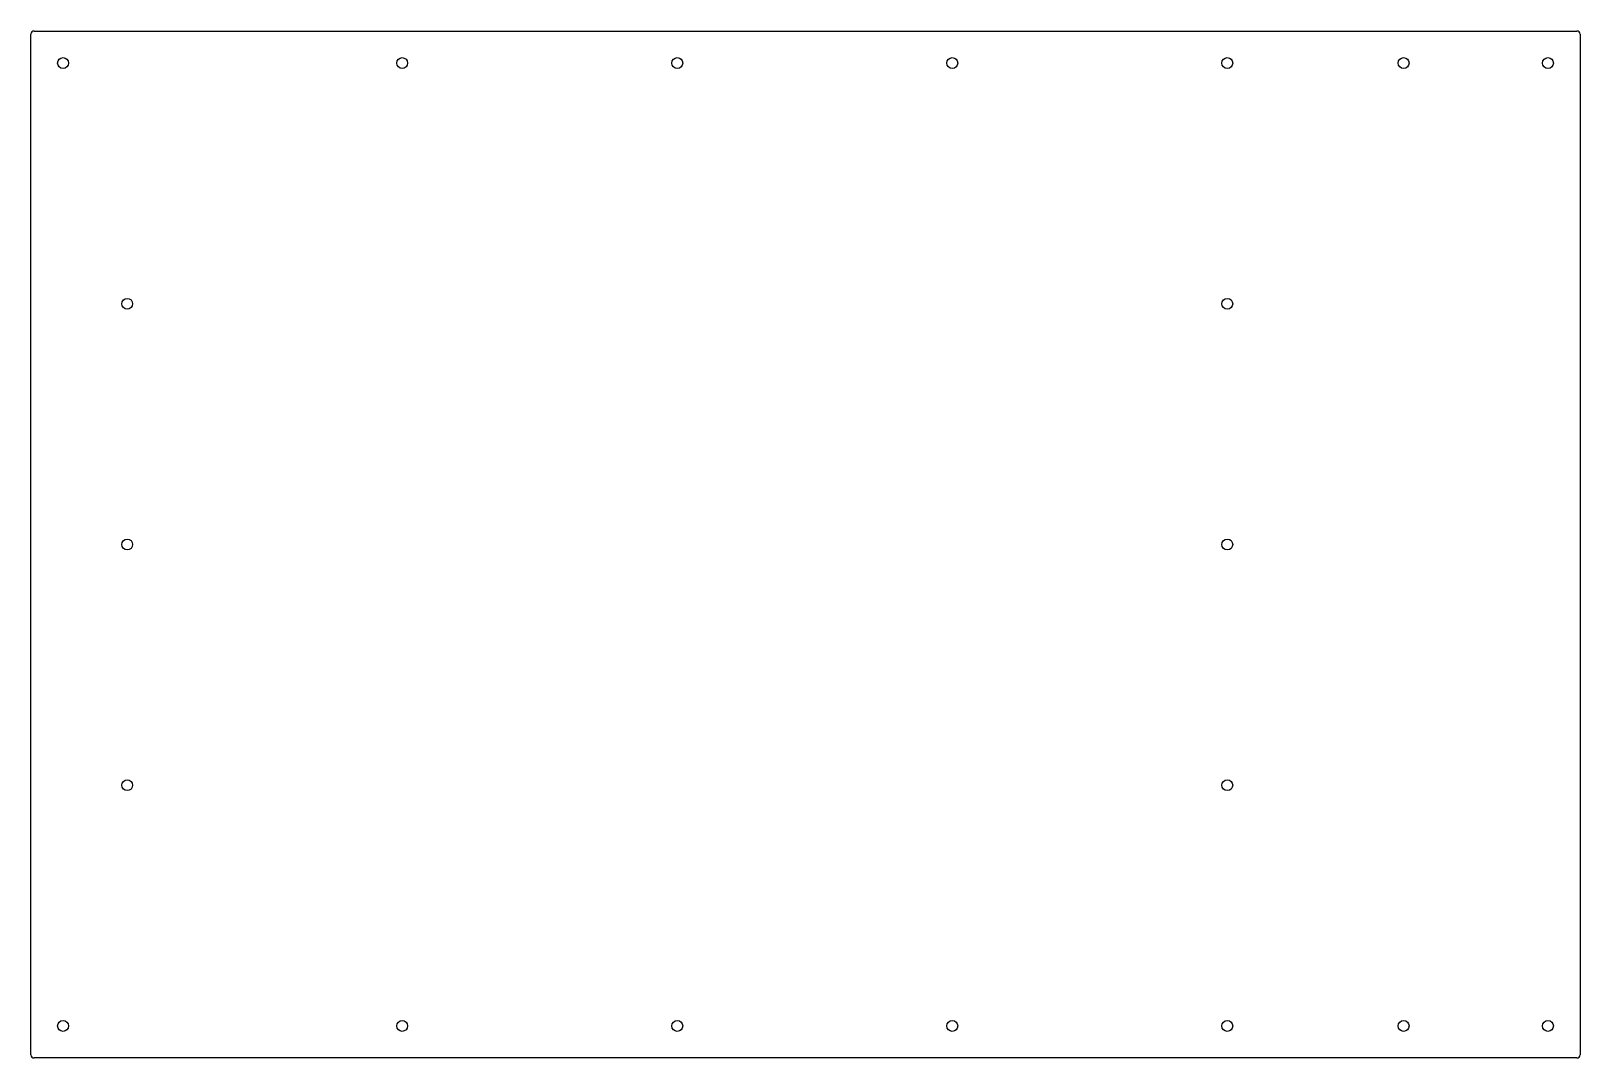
# Model space of a CAD drawing. Header units: millimetres. Extents: x -202 to 282, y -160 to 160.
import ezdxf

# ---------------------------------------------------------------- set-up
doc = ezdxf.new("R2010")
doc.units = ezdxf.units.MM

msp = doc.modelspace()

# ---------------------------------------------------------------- linework, layer by layer
at = {"color": 7, "linetype": 'Continuous', "lineweight": 25}
for p, q in [((-200.5, 160), (280.5, 160)), ((-201.5, -159), (-201.5, 159)), ((281.5, 159), (281.5, -159)), ((280.5, -160), (-200.5, -160))]:
    msp.add_line(p, q, dxfattribs=at)
for centre in [(-191.5, 150), (-85.75, 150), (0, 150), (85.75, 150), (171.5, 150), (226.5, 150), (271.5, 150), (-171.5, 75), (171.5, 75), (-171.5, 0), (171.5, 0), (-171.5, -75), (171.5, -75), (-191.5, -150), (-85.75, -150), (0, -150), (85.75, -150), (171.5, -150), (226.5, -150), (271.5, -150)]:
    msp.add_circle(centre, 1.7, dxfattribs=at)
for centre, start, end in [((-200.5, 159), 90, 180), ((280.5, 159), 0, 90), ((-200.5, -159), 180, 270), ((280.5, -159), 270, 360)]:
    msp.add_arc(centre, 1, start, end, dxfattribs=at)

doc.saveas('drawing.dxf')
